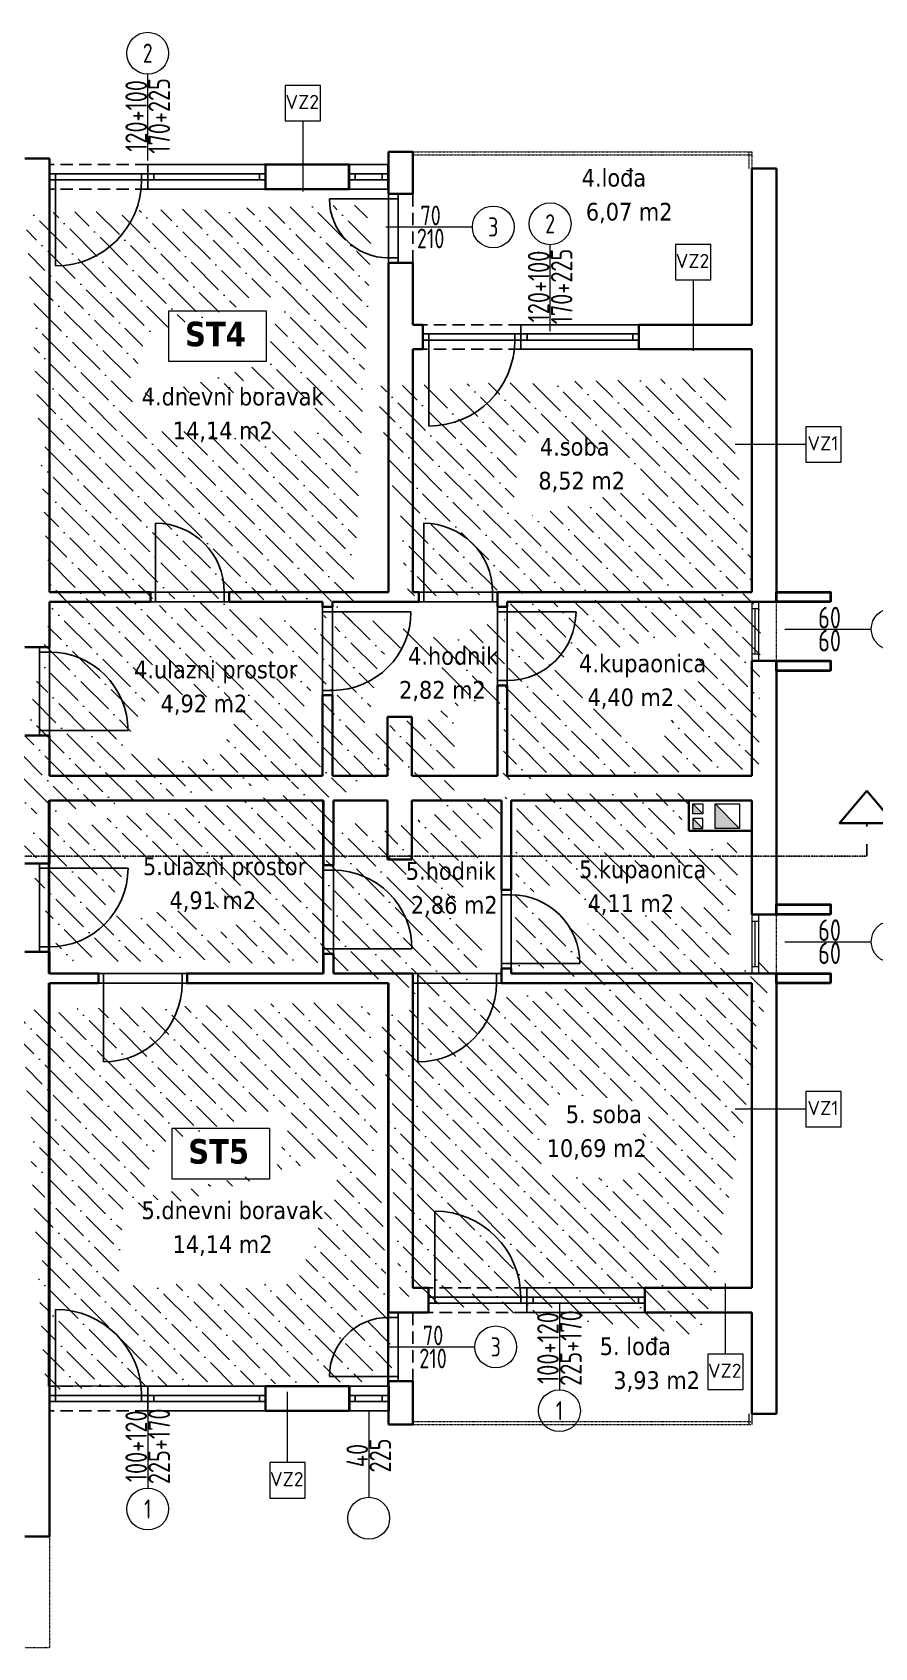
# Model space of a CAD drawing. Header units: millimetres. Extents: x -701 to 470890, y -446843 to -116129.
# Drawn here: x 205036 to 205893, y -223457 to -221814 of the extents above; entities that cross this region are included whole.
import ezdxf
from ezdxf.enums import TextEntityAlignment as Align

# ---------------------------------------------------------------- set-up
doc = ezdxf.new("R2010")
doc.units = ezdxf.units.MM
for name, pattern in [('ACAD_ISO03W100', [30, 12, -18]), ('HIDDEN', [0.375, 0.25, -0.125]), ('HIDDENX2', [19.049999999999997, 12.7, -6.35])]:
    doc.linetypes.add(name, pattern=pattern)
doc.layers.get('0').update_dxf_attribs({"lineweight": 0})
for name, color, linetype, lineweight in [('03-prozori', 132, 'Continuous', 0), ('05-podgled-tanko', 144, 'HIDDEN', 0), ('06-hatch_grijano', 30, 'Continuous', 0), ('07-kote', 70, 'Continuous', 9), ('09-oznaka stavke', 1, 'Continuous', 0), ('5-TX', 113, 'Continuous', 5), ('TP_01 - 0.35', 1, 'Continuous', 35), ('TP_01 - 0.50', 1, 'Continuous', 40), ('TP_07 - 0.20', 255, 'Continuous', 20)]:
    doc.layers.add(name, color=color, linetype=linetype, lineweight=lineweight)
for name, color, linetype in [('TP_Hidden', 8, 'HIDDENX2'), ('TP_Otvori', 8, 'Continuous'), ('TP_Otvori.block', 8, 'Continuous'), ('zidovi', 1, 'Continuous')]:
    doc.layers.add(name, color=color, linetype=linetype)
doc.styles.add('isocpeur', font='isocpeur.ttf')
doc.styles.add('tahoma10', font='tahoma.ttf', dxfattribs={"height": 2})
pattern_1 = [(315, (643133974.7472146, 503081141.2540435), (30.86963041617522, -8.418990113502339), [39.6875, -7.9375, 0, -7.9375])]

# ---------------------------------------------------------------- blocks, each defined once
blk = doc.blocks.new('*U664')
at = {"layer": 'TP_01 - 0.50'}
for p, q in [((0, 1.192092895507812e-07), (0, -30.00000011920929)), ((47.99999698638918, 1.196861274274852e-06), (47.99999698638918, -29.9999990415573))]:
    blk.add_line(p, q, dxfattribs=at)
at = {"layer": 'TP_Otvori'}
for p, q in [((0, 0), (47.99999698638918, -1.14440910783742e-07)), ((4.76837158203125e-07, -11.25000011920929), (47.9999967479706, -11.2500002336502)), ((0, -18.75000011920929), (47.9999967479706, -18.74999999523161)), ((7.500000476837158, -11.25000011920929), (7.500000476837158, -18.75000107288361)), ((40.49999650955202, -11.2500002336502), (40.4999967479706, -18.75000023365019)), ((0, -29.99999833106995), (47.99999698638918, -29.99999892234801))]:
    blk.add_line(p, q, dxfattribs=at)
blk = doc.blocks.new('*U655')
at = {"layer": 'TP_Otvori'}
for p, q in [((5.000001072883606, 2.04358873916146e-07), (4.999994874000921, 70.00000070503756)), ((5.000001072883606, 2.04358873916146e-07), (1.072883605957031e-06, 2.04358873916146e-07)), ((75.00000107288328, 6.975446469694553e-06), (5.00000083446503, 3.877577494648676e-07)), ((5.00000064713616, -10.00000003405978), (5.000000834465027, 2.043588528028758e-07)), ((75.00000088555441, -9.999993262972165), (75.00000107288328, 6.975446469694553e-06)), ((75.00000107288328, 6.975446468866849e-06), (80.00000107288328, 6.975446468866849e-06)), ((80.00000112397319, -9.999995204380575), (1.123973317912923e-06, -10.00000023841852))]:
    blk.add_line(p, q, dxfattribs=at)
blk.add_arc((5.000001072883586, 3.712518800830469e-07), 70.00000033378596, 5.073854788161768e-06, 90.00000507385444, dxfattribs=at)
blk = doc.blocks.new('*U654')
at = {"layer": 'TP_Otvori'}
for p, q in [((5.000001072883606, 2.04358873916146e-07), (4.999993988446251, 80.00000077656311)), ((5.000001072883606, 2.04358873916146e-07), (1.072883605957031e-06, 2.04358873916146e-07)), ((85.00000107288324, 7.942744697662896e-06), (5.00000083446503, 3.877577494648676e-07)), ((5.00000064713616, -10.00000003405978), (5.000000834465027, 2.043588528028758e-07)), ((85.00000088555437, -9.999992295673938), (85.00000107288324, 7.942744697662896e-06)), ((85.00000107288324, 7.942744696835193e-06), (90.00000107288324, 7.942744696835193e-06)), ((90.00000112397315, -9.999994237082348), (1.123973317912923e-06, -10.00000023841852))]:
    blk.add_line(p, q, dxfattribs=at)
blk.add_arc((5.000001072883583, 3.950937381068899e-07), 80.00000038146969, 5.073854788161769e-06, 90.00000507385444, dxfattribs=at)
blk = doc.blocks.new('*U658')
at = {"layer": 'TP_Otvori'}
for p, q in [((5.000001072883606, 2.04358873916146e-07), (4.99999575955559, 60.00000063351202)), ((5.000001072883606, 2.04358873916146e-07), (1.072883605957031e-06, 2.04358873916146e-07)), ((65.00000107288331, 6.008148241726208e-06), (5.00000083446503, 3.877577494648676e-07)), ((5.00000064713616, -10.00000003405978), (5.000000834465027, 2.043588528028758e-07)), ((65.00000088555444, -9.999994230270392), (65.00000107288331, 6.008148241726208e-06)), ((65.00000107288331, 6.008148240898504e-06), (70.00000107288331, 6.008148240898504e-06)), ((70.00000112397322, -9.999996171678802), (1.123973317912923e-06, -10.00000023841852))]:
    blk.add_line(p, q, dxfattribs=at)
blk.add_arc((5.000001072883589, 3.474100220592039e-07), 60.00000028610224, 5.073854788161768e-06, 90.00000507385444, dxfattribs=at)
blk = doc.blocks.new('*U3408')
blk.add_lwpolyline([(0, 31.04602911306961), (-1.792289735764687e-20, -59.1770623683441)])
blk.add_circle((0, -81.02028200949621), 21.84231717691728)
at = {"style": 'isocpeur', "width": 0.75}
for tag, p in [('VIS', (-12, -15.62063755359621)), ('SIR', (12, -15.6206375535962))]:
    blk.add_attdef(tag, text='', height=15, rotation=270, dxfattribs=at).set_placement(p, align=Align.MIDDLE)
blk.add_attdef('BR', text='', height=20.00000000000001, rotation=269.9999999999976, dxfattribs=at).set_placement((-2.273736754432321e-13, -81.01937954526137), align=Align.MIDDLE_CENTER)
blk = doc.blocks.new('*U3080')
blk.add_line((6.999999999165766, 3.500000012107193), (52.91152562021117, 3.500000024113922))
blk.add_lwpolyline([(9.708855941426009e-11, 6.999999997206032), (59.91152562021117, 6.999999998968214), (59.91152562021117, -1.031787544292229e-09), (59.91152562021117, -1.031787544292229e-09), (9.708855941426009e-11, 0), (-8.342340152012184e-10, 6.999999997206032)])
blk.add_lwpolyline([(6.999999999165766, 6.999999997206032), (52.91152562021117, 6.999999998968214), (52.91152562021117, -1.031787544292229e-09), (6.999999999165766, -2.793967723846436e-09)], close=True)
blk = doc.blocks.new('*U1720')
blk.add_lwpolyline([(0, 31.04602911306961), (-1.792289735764687e-20, -59.1770623683441)])
blk.add_circle((0, -81.02028200949621), 21.84231717691728)
at = {"style": 'isocpeur', "width": 0.75}
for tag, p in [('SIR', (-12, -15.62063755359621)), ('VIS', (12, -15.62063755359621))]:
    blk.add_attdef(tag, text='', height=15, rotation=89.99999999999997, dxfattribs=at).set_placement(p, align=Align.MIDDLE)
blk.add_attdef('BR', text='', height=20, dxfattribs=at).set_placement((-4.03896783473158e-28, -81.0193795452616), align=Align.MIDDLE_CENTER)
blk = doc.blocks.new('*U3323')
blk.add_lwpolyline([(0, 31.04602911306961), (-1.792289735764687e-20, -59.1770623683441)])
blk.add_circle((0, -81.02028200949621), 21.84231717691728)
at = {"style": 'isocpeur', "width": 0.75}
for tag, p in [('VIS', (-12, -15.62063755359621)), ('SIR', (12, -15.6206375535962))]:
    blk.add_attdef(tag, text='', height=15, rotation=270, dxfattribs=at).set_placement(p, align=Align.MIDDLE)
blk.add_attdef('BR', text='', height=20.00000000000001, rotation=269.9999999999976, dxfattribs=at).set_placement((-2.273736754432321e-13, -81.01937954526137), align=Align.MIDDLE_CENTER)
blk = doc.blocks.new('*U3324')
blk.add_lwpolyline([(0, 31.04602911306961), (-1.792289735764687e-20, -59.1770623683441)])
blk.add_circle((0, -81.02028200949621), 21.84231717691728)
at = {"style": 'isocpeur', "width": 0.75}
for tag, p in [('VIS', (-12, -15.62063755359621)), ('SIR', (12, -15.6206375535962))]:
    blk.add_attdef(tag, text='', height=15, rotation=270, dxfattribs=at).set_placement(p, align=Align.MIDDLE)
blk.add_attdef('BR', text='', height=20, rotation=179.9999999999984, dxfattribs=at).set_placement((-3.584578783445449e-20, -81.01937954526115), align=Align.MIDDLE_CENTER)
blk = doc.blocks.new('*U511')
at = {"ltscale": 0.1}
blk.add_line((-3.024260640249743e-07, 0.4999999999996342), (-1.512130319958338e-06, 0.999999999998171), dxfattribs=at)
blk.add_lwpolyline([(0.1250003024256983, 0.2500003024264298), (-0.1249996975735702, 0.2499996975743019), (-0.1250003024256982, 0.4999996975735702), (0.1249996975735702, 0.5000003024256983)], close=True, dxfattribs=at)
at = {"style": 'isocpeur'}
blk.add_attdef('sl', text='', height=0.1, dxfattribs=at).set_placement((0.005017208459321409, 0.3336032184705005), align=Align.CENTER)
blk = doc.blocks.new('*U64')
at = {"ltscale": 0.1}
blk.add_line((3.02425826437247e-07, 0.2500000000003658), (1.512129132241746e-06, -0.2499999999981707), dxfattribs=at)
blk.add_lwpolyline([(-0.1250003024254606, 0.4999996975738077), (0.1249996975738076, 0.5000003024254606), (0.1250003024254606, 0.2500003024261923), (-0.1249996975738077, 0.2499996975745394)], close=True, dxfattribs=at)
at = {"style": 'isocpeur'}
blk.add_attdef('sl', text='', height=0.1, dxfattribs=at).set_placement((0.005017208459321409, 0.3336032184705005), align=Align.CENTER)
blk = doc.blocks.new('*U65')
at = {"ltscale": 0.1}
blk.add_line((0.1249999999996342, 0.3750003024258576), (0.6249999999981708, 0.3750015121292879), dxfattribs=at)
blk.add_lwpolyline([(-0.1249996975737766, 0.2499996975745082), (-0.1250003024254917, 0.4999996975737765), (0.1249996975737766, 0.5000003024254916), (0.1250003024254918, 0.2500003024262234)], close=True, dxfattribs=at)
at = {"style": 'isocpeur'}
blk.add_attdef('sl', text='', height=0.1, dxfattribs=at).set_placement((0.005017208459321409, 0.3336032184705005), align=Align.CENTER)

msp = doc.modelspace()

# ---------------------------------------------------------------- hatches: boundary and pattern name
at = {"layer": '06-hatch_grijano'}
h = msp.add_hatch(dxfattribs=at)
h.set_pattern_fill('ANSI36', color=256, scale=5, angle=270, style=0)
h.set_pattern_definition(pattern_1)
h.paths.add_polyline_path([(205174.5994238168, -222148.5557863449), (205174.5994238168, -222096.9005624389), (205273.7374253779, -222096.90056226), (205273.7374253779, -222148.5557864045)])
h.paths.add_polyline_path([(205139.6227847844, -222161.4827848409), (205320.9604007512, -222161.4827847813), (205320.9604007512, -222240.2712850903), (205139.6227847844, -222240.2712850903)])
h.paths.add_polyline_path([(205398.0239187985, -221973.0330155824), (205053.0239191562, -221973.0330155824), (205053.0239182025, -222383.0330158209), (205398.0239183217, -222383.0330158209)])
h.paths.add_polyline_path([(205131.9257175237, -222481.5939863061), (205131.9257175237, -222446.2279388641), (205292.9018435985, -222446.2279388641), (205292.9018434793, -222481.5939861869)])
h.paths.add_polyline_path([(205157.8024299651, -222481.5939863061), (205263.2182631999, -222481.5939862465), (205263.2182630807, -222515.0593011712), (205157.8024299651, -222515.059301052)])
h.paths.add_polyline_path([(205331.0239180833, -222393.0330158805), (205053.0239182025, -222393.0330157017), (205053.0239182025, -222570.0330158209), (205331.0239182025, -222570.0330157017)])
h.paths.add_polyline_path([(205401.5085644036, -222435.0049210523), (205501.3361819297, -222435.0049210523), (205501.3361819297, -222500.0820259785), (205401.5085644036, -222500.0820259785)])
h.paths.add_polyline_path([(205509.0239192754, -222393.0330112909), (205341.0239183217, -222393.0330158805), (205341.0239183217, -222570.0330157017), (205397.0239182025, -222570.0330158209), (205397.0239182025, -222510.0330158209), (205422.0239180833, -222510.0330158805), (205422.0239180833, -222570.0330157613), (205509.0239182025, -222570.0330158209)])
h.paths.add_polyline_path([(205541.6079600364, -222291.9977842306), (205541.6079601556, -222221.5539052223), (205649.4155718595, -222221.5539052223), (205649.4155718595, -222291.9977842306)])
h.paths.add_polyline_path([(205768.0239213019, -222136.0330157613), (205423.0239179641, -222136.0330157613), (205423.0239179641, -222383.0330158209), (205768.0239213019, -222383.0330158209)])
h.paths.add_polyline_path([(205581.5180228263, -222512.3178415035), (205581.5180229455, -222440.5322689747), (205706.9726311475, -222440.5322689747), (205706.9726311475, -222512.3178415035)])
h.paths.add_polyline_path([(205768.0239182025, -222393.0330158209), (205519.0239182025, -222393.0330158209), (205519.0239180833, -222570.0330157613), (205768.0239182025, -222570.0330158805)])
h = msp.add_hatch(dxfattribs=at)
h.set_pattern_fill('ANSI36', color=256, scale=5, angle=270, style=0)
h.set_pattern_definition(pattern_1)
h.paths.add_polyline_path([(205300.7320045739, -222645.9663501118), (205300.7320045739, -222681.3323974942), (205139.7558784991, -222681.3323974346), (205139.7558784991, -222645.9663501118)])
h.paths.add_polyline_path([(205165.6325910598, -222714.7977123593), (205165.6325910598, -222681.3323974346), (205271.0484241754, -222681.3323974942), (205271.0484241754, -222714.7977122997)])
h.paths.add_polyline_path([(205331.0239185601, -222595.0330159997), (205052.0239186793, -222595.0330158805), (205052.0239185601, -222771.0330162977), (205331.0239185601, -222771.0330159401)])
h.paths.add_polyline_path([(205415.6927542001, -222655.8131857251), (205512.023914507, -222655.8131856655), (205512.0239185601, -222595.0330159401), (205421.0239185601, -222595.0330158805), (205421.0239184409, -222655.0330158209), (205396.0239185601, -222655.0330158805), (205396.0239184409, -222595.0330159997), (205341.0239185601, -222595.0330159997), (205341.0239185601, -222771.0330159997), (205512.0239067584, -222771.0330217217), (205512.0239100963, -222720.890290532), (205415.6927543193, -222720.890290532)])
h.paths.add_polyline_path([(205707.3398962527, -222718.6504279112), (205581.8852880507, -222718.6504278516), (205581.8852880507, -222646.8648553823), (205707.3398964911, -222646.8648553227)])
h.paths.add_polyline_path([(205767.0239185601, -222626.0330161785), (205702.8708819657, -222626.0330161785), (205702.8708818465, -222595.0330161189), (205522.0239186793, -222595.0330158805), (205522.0239186793, -222771.0330099796), (205767.0239186793, -222771.0330158805)])
h.paths.add_polyline_path([(205177.8579454928, -222928.5517629122), (205276.9959469348, -222928.5517629718), (205276.995947054, -222980.2069869374), (205177.8579457313, -222980.2069868778)])
h.paths.add_polyline_path([(205141.1110353976, -222990.0629748439), (205322.4486513644, -222990.0629749035), (205322.4486513644, -223068.8514750933), (205141.1110353976, -223068.8514751529)])
h.paths.add_polyline_path([(205397.0239185601, -222781.0330162381), (205052.0239185601, -222781.0330162381), (205052.0239187985, -223191.0330161189), (205397.0239185601, -223191.0330158805)])
h.paths.add_polyline_path([(205554.7155721694, -222900.8011572098), (205662.5231839925, -222900.8011572098), (205662.5231841117, -222971.2450362181), (205554.7155721694, -222971.2450362181)])
h.paths.add_polyline_path([(205767.0239185601, -222781.0330158805), (205422.0239183217, -222781.0330159401), (205422.0239183217, -223091.0330159401), (205767.0239185601, -223091.0330159401)])
at = {"layer": 'TP_07 - 0.20'}
h = msp.add_hatch(color=256, dxfattribs=at)
h.dxf.hatch_style = 1
h.paths.add_polyline_path([(205708.0239217788, -222598.5498566364), (205718.0239217788, -222608.5498566364), (205708.0239217788, -222608.5498566364)])
h.paths.add_polyline_path([(205718.0239217788, -222623.5498566364), (205708.0239217788, -222623.5498566364), (205708.0239217788, -222613.5498566364)])
h = msp.add_hatch(color=256, dxfattribs=at)
h.dxf.hatch_style = 1
h.paths.add_polyline_path([(205755.5239217788, -222623.5498566364), (205730.5239217788, -222623.5498566364), (205730.5239217788, -222598.5498566364)])

# ---------------------------------------------------------------- linework, layer by layer
at = {"layer": '05-podgled-tanko'}
for p, q in [((205423.0239216596, -221935.0330158209), (205768.0239217788, -221935.0330157613)), ((205423.0239216601, -221938.0330158209), (205768.0239217793, -221938.0330157613)), ((205765.0239217788, -221935.0330163082), (205765.0239248782, -221952.033016487)), ((205768.0239217788, -221935.0330157613), (205768.0239248782, -221952.0330159401)), ((205423.023921899, -223227.0330158805), (205767.0239217798, -223227.0330159997)), ((205423.023921898, -223230.0330158805), (205767.0239217788, -223230.0330159997)), ((205053.023921898, -223344.0330165361), (205053.0239220172, -223457.0330165361)), ((205053.0239220172, -223457.0330165361), (205028.0239217788, -223457.0330165361))]:
    msp.add_line(p, q, dxfattribs=at).dxf.unprotected_set("ltscale", 0)
for points in [[(205793.0239217788, -222453.0330158805), (205793.0239281803, -222393.0330159401)], [(205793.023923547, -222771.0330157613), (205793.0239299486, -222711.0330158209)]]:
    msp.add_lwpolyline(points, dxfattribs=at).dxf.unprotected_set("ltscale", 0)
at = {"layer": '06-hatch_grijano'}
for points in [[(205053.0239186793, -222393.0330157017), (205331.0239180833, -222393.0330158805), (205331.0239182025, -222570.0330157017), (205053.0239182025, -222570.0330158209), (205053.0239182025, -222393.0330157017)], [(205052.0239185601, -222595.0330158805), (205331.0239185601, -222595.0330159997), (205331.0239185601, -222771.0330159401), (205052.0239185601, -222771.0330162977), (205052.0239186793, -222595.0330158805)], [(205052.0239185601, -222781.0330162381), (205397.0239185601, -222781.0330162381), (205397.0239185601, -223191.0330158805), (205052.0239187985, -223191.0330161189), (205052.0239185601, -222781.0330162381)]]:
    msp.add_lwpolyline(points, dxfattribs=at)
at = {"layer": '07-kote', "linetype": 'ByBlock', "ltscale": 5}
for points in [[(205174.599423936, -222096.9005623792), (205273.7374253779, -222096.9005623792), (205273.7374253779, -222148.5557863449), (205174.599423936, -222148.5557863449)], [(205177.857945612, -222928.5517629122), (205276.995947054, -222928.5517629122), (205276.995947054, -222980.2069868778), (205177.857945612, -222980.2069868778)]]:
    msp.add_lwpolyline(points, close=True, dxfattribs=at)
at = {"layer": 'TP_01 - 0.35'}
for p, q in [((205398.0239217788, -221935.0330157613), (205398.0239216596, -221978.0330158209)), ((205398.0239217788, -221935.0330158209), (205423.0239216596, -221935.0330158209)), ((205423.0239216596, -221935.0330158209), (205423.0239215404, -221978.0330158805)), ((205028.0239217788, -221942.0319537257), (205053.0239217788, -221942.0319537257)), ((205053.023921898, -222383.0330157613), (205053.0239217788, -221942.0319537257)), ((205272.0239217788, -221948.0330158209), (205358.0239217788, -221948.0330157613)), ((205273.0239217788, -221973.0330158209), (205273.0239217788, -221948.0330157613)), ((205358.0239217788, -221973.0330158209), (205358.0239217788, -221948.0330157613)), ((205768.0239248782, -221952.0330158209), (205793.023924759, -221952.0330158805)), ((205768.0239248782, -221952.0330159401), (205768.0239248782, -222111.0330158209)), ((205793.0239216596, -221952.0330158805), (205793.0239216596, -222393.0330158805)), ((205272.0239217788, -221973.0330158209), (205358.0239217788, -221973.0330157613)), ((205398.0239217788, -221978.0330157613), (205423.0239216596, -221978.0330158209)), ((205398.0239216596, -222048.0330158209), (205398.023921898, -222383.0330158209)), ((205398.0239216596, -222048.0330157613), (205423.0239215404, -222048.0330158209)), ((205423.0239215404, -222048.0330158209), (205423.0239215404, -222111.0330158209)), ((205423.0239216596, -222111.0330158209), (205433.0239215404, -222111.0330157613)), ((205433.0239215404, -222111.0330158209), (205433.0239215404, -222136.0330158209)), ((205653.0239215404, -222111.0330158209), (205653.0239215404, -222136.0330158209)), ((205653.0239215404, -222111.0330158209), (205768.023924759, -222111.0330158209)), ((205423.0239215404, -222136.0330158209), (205433.0239215404, -222136.0330157613)), ((205423.0239215404, -222136.0330157613), (205423.0239215404, -222383.0330158209)), ((205653.0239215404, -222136.0330157613), (205768.0239248782, -222136.0330157017)), ((205768.0239248782, -222136.0330157017), (205768.0239248782, -222383.0330158209)), ((205053.0239217788, -222383.0330158209), (205156.0239216596, -222383.0330158209)), ((205053.0239217788, -222439.0330158805), (205053.0239217788, -222393.0330157017)), ((205053.0239217788, -222393.0330156421), (205156.0239217788, -222393.0330157613)), ((205156.0239217788, -222383.0330158209), (205156.0239217788, -222393.0330157017)), ((205236.0239217788, -222383.0330158209), (205398.023921898, -222383.0330158209)), ((205236.0239217788, -222383.0330158209), (205236.0239217788, -222393.0330157017)), ((205236.0239217788, -222393.0330158209), (205331.0239216596, -222393.0330158805)), ((205331.0239216596, -222398.0330158209), (205331.0239216596, -222393.0330158209)), ((205331.0239217788, -222398.0330158209), (205341.0239217788, -222398.0330158209)), ((205341.0239216596, -222393.0330158805), (205429.0239216596, -222393.0330158805)), ((205341.023921898, -222398.0330158209), (205341.0239217788, -222393.0330158209)), ((205423.0239215404, -222383.0330158209), (205429.0239217788, -222383.0330158209)), ((205429.0239217788, -222393.0330158209), (205429.0239217788, -222383.0330158209)), ((205509.0239217788, -222383.0330158209), (205768.0239248782, -222383.0330158805)), ((205509.0239217788, -222393.0330158209), (205509.0239217788, -222383.0330158209)), ((205509.0239217788, -222398.0330158209), (205509.0239217788, -222393.0330158805)), ((205509.0239216596, -222398.0330158209), (205519.0239216596, -222398.0330158209)), ((205519.0239217788, -222393.0330158209), (205768.0239217788, -222393.0330158209)), ((205519.0239217788, -222398.0330158209), (205519.0239217788, -222393.0330158805)), ((205768.023921898, -222393.0330158805), (205793.0239217788, -222393.0330159401)), ((205028.0239217788, -222439.0330158209), (205053.0239217788, -222439.0330158209)), ((205768.0239217788, -222453.0330158209), (205768.0239217788, -222570.0330158805)), ((205768.0239217788, -222453.0330158805), (205793.0239216596, -222453.0330159401)), ((205793.0239216596, -222453.0330158209), (205793.0239217788, -222711.0330158805)), ((205509.0239217788, -222570.0330158209), (205509.0239217788, -222478.0330158209)), ((205509.0239216596, -222478.0330158209), (205519.0239216596, -222478.0330158209)), ((205519.0239217788, -222570.0330158209), (205519.0239217788, -222478.0330158209)), ((205331.0239217788, -222570.0330158209), (205331.0239216596, -222488.0330158209)), ((205331.0239217788, -222488.0330158209), (205341.0239217788, -222488.0330158209)), ((205341.0239217788, -222570.0330158209), (205341.023921898, -222488.0330158209)), ((205397.0239217788, -222570.0330158209), (205397.0239217788, -222510.0330158209)), ((205397.0239217788, -222510.0330158209), (205422.023921898, -222510.0330158805)), ((205422.0239217788, -222570.0330158209), (205422.0239216596, -222510.0330158805)), ((205028.0239217788, -222529.0330158209), (205053.0239217788, -222529.0330158209)), ((205053.0239217788, -222570.0330158209), (205053.0239217788, -222529.0330158805)), ((205053.0239217788, -222570.0330158209), (205331.0239217788, -222570.0330157017)), ((205341.023921898, -222570.0330157017), (205397.0239216596, -222570.0330157613)), ((205422.0239216596, -222570.0330157613), (205509.0239216596, -222570.0330157613)), ((205519.0239216596, -222570.0330157613), (205768.023921898, -222570.0330158209)), ((205053.0239216596, -222595.0330159401), (205332.0239217788, -222595.0330159401)), ((205053.0239217788, -222595.0330158209), (205053.0239217788, -222659.0330158805)), ((205332.0239217788, -222595.0330159401), (205332.0239217788, -222661.0330158805)), ((205342.0239217788, -222595.0330159401), (205397.0239217788, -222595.0330158805)), ((205342.0239217788, -222595.0330159401), (205342.023921898, -222661.0330158805)), ((205397.0239217788, -222595.0330158209), (205397.0239217788, -222655.0330158209)), ((205422.0239216596, -222595.0330158805), (205513.023921898, -222595.0330158805)), ((205422.0239217788, -222595.0330158209), (205422.0239216596, -222655.0330157613)), ((205513.0239217788, -222595.0330158209), (205513.023921898, -222686.0330159401)), ((205523.023921898, -222595.0330158209), (205768.0239216596, -222595.0330158209)), ((205523.0239217788, -222595.0330158209), (205523.023921898, -222686.0330159401)), ((205703.8708851844, -222626.0330161189), (205703.8708850652, -222595.0330160593)), ((205768.0239217788, -222595.0330158209), (205768.0239217788, -222711.0330158805)), ((205703.8708851844, -222626.0330161785), (205768.0239217788, -222626.0330161189)), ((205028.0239217788, -222659.0330158209), (205053.0239217788, -222659.0330158209)), ((205342.0239217788, -222661.0330159401), (205332.0239217788, -222661.0330159401)), ((205397.0239217788, -222655.0330158209), (205422.023921898, -222655.0330157613)), ((205523.023921898, -222686.0330159401), (205513.023921898, -222686.0330159401)), ((205768.0239217788, -222711.0330158209), (205793.0239217788, -222711.0330158209)), ((205028.0239217788, -222749.0330158209), (205053.0239217788, -222749.0330158209)), ((205053.0239217788, -222749.0330158805), (205053.0239217788, -222771.0330162381)), ((205332.0239217788, -222751.0330158805), (205332.0239217788, -222771.0330159401)), ((205342.0239217788, -222751.0330159401), (205332.0239217788, -222751.0330159401)), ((205342.0239220172, -222751.0330158805), (205342.0239217788, -222771.0330159401)), ((205053.0239217788, -222771.0330162381), (205103.0239217788, -222771.0330161785)), ((205103.0239217788, -222781.0330161785), (205103.0239217788, -222771.0330162381)), ((205192.0239216596, -222771.0330159997), (205332.0239217788, -222771.0330158805)), ((205193.0239217788, -222781.0330161785), (205193.0239217788, -222771.0330162381)), ((205342.0239216596, -222771.0330159401), (205397.0239217788, -222771.0330158805)), ((205397.0239217788, -222771.0330159401), (205422.023921898, -222771.0330158805)), ((205422.0239216596, -222771.0330158805), (205423.023921898, -222771.0330158805)), ((205423.023921898, -222771.0330158805), (205423.023921898, -222781.0330158805)), ((205513.0239220172, -222766.0330159401), (205513.023921898, -222771.0330159401)), ((205523.023921898, -222766.0330159401), (205513.023921898, -222766.0330159401)), ((205513.023921898, -222771.0330158805), (205513.023921898, -222781.0330158805)), ((205523.0239220172, -222766.0330159401), (205523.023921898, -222771.0330159401)), ((205523.023921898, -222771.0330158805), (205768.0239217788, -222771.0330158209)), ((205768.0239217788, -222771.0330158209), (205793.0239217788, -222771.0330158209)), ((205793.0239217788, -222771.0330158805), (205793.023921898, -223219.0330158805)), ((205053.0239217788, -222781.0330161785), (205103.0239217788, -222781.0330161785)), ((205053.0239217788, -222781.0330161785), (205053.023921898, -223344.0330165361)), ((205192.0239216596, -222781.0330161189), (205398.0239217788, -222781.0330158805)), ((205398.0239217788, -222781.0330159401), (205398.0239217788, -223116.0330159401)), ((205423.0239215404, -222781.0330158805), (205423.0239215404, -223091.0330158805)), ((205513.023921898, -222781.0330159401), (205768.0239217788, -222781.0330158209)), ((205768.0239217788, -222781.0330158209), (205768.0239217788, -223091.0330158805)), ((205423.0239215404, -223091.0330158805), (205439.0239216596, -223091.0330159401)), ((205439.0239216596, -223091.0330158805), (205439.0239217788, -223116.0330158805)), ((205659.0239216596, -223091.0330148076), (205659.0239217788, -223116.0330148076)), ((205659.0239215404, -223091.0330158209), (205768.0239217788, -223091.0330158209)), ((205422.0239216596, -223116.0330158805), (205398.0239217788, -223116.0330159401)), ((205422.0239216596, -223116.0330158805), (205439.0239217788, -223116.0330158805)), ((205659.0239216596, -223116.0330158209), (205768.023921898, -223116.0330158805)), ((205768.023921898, -223116.0330157613), (205768.023921898, -223219.0330158209)), ((205398.0239217788, -223186.0330158805), (205398.0239217788, -223191.0330158209)), ((205423.0239217788, -223186.0330158805), (205398.023921898, -223186.0330159401)), ((205423.0239215404, -223186.0330158805), (205423.0239216596, -223230.0330158209)), ((205273.023921898, -223191.0330157613), (205358.0239217788, -223191.0330158209)), ((205273.023921898, -223191.0330158209), (205273.023921898, -223216.0330158805)), ((205358.0239217788, -223191.0330158209), (205358.0239217788, -223216.0330158805)), ((205398.0239217788, -223191.0330158209), (205398.0239217788, -223216.0330158805)), ((205273.023921898, -223216.0330158805), (205358.0239217788, -223216.0330159401)), ((205398.0239217788, -223216.0330159401), (205398.0239217788, -223230.0330159997)), ((205768.023921898, -223219.0330158209), (205793.0239217788, -223219.0330158805)), ((205423.023921898, -223230.0330158805), (205398.0239220172, -223230.0330159401)), ((205053.0239220172, -223344.0330165361), (205028.0239217788, -223344.0330165361))]:
    msp.add_line(p, q, dxfattribs=at)
at = {"layer": 'TP_01 - 0.50'}
for points in [[(205848.0239207247, -222393.0330159401), (205793.0239207216, -222393.0330159401), (205793.0239207216, -222383.0330159401), (205848.0239207247, -222383.0330159401), (205848.0239206055, -222393.0330159401)], [(205848.0239207922, -222463.0330159401), (205793.0239207891, -222463.0330159401), (205793.0239207891, -222453.0330159401), (205848.0239207922, -222453.0330159401), (205848.023920673, -222463.0330159401)], [(205848.0239235502, -222711.0330158209), (205793.023923547, -222711.0330158209), (205793.023923547, -222701.0330158209), (205848.0239235502, -222701.0330158209), (205848.023923431, -222711.0330158209)], [(205848.0239236177, -222781.0330158209), (205793.0239236146, -222781.0330158209), (205793.0239236146, -222771.0330158209), (205848.0239236177, -222771.0330158209), (205848.0239234985, -222781.0330158209)]]:
    msp.add_lwpolyline(points, dxfattribs=at)
at = {"layer": 'TP_07 - 0.20'}
for p, q in [((205708.0239217788, -222598.5498566364), (205718.0239217788, -222608.5498566364)), ((205730.5239217788, -222598.5498566364), (205755.5239217788, -222623.5498566364)), ((205708.0239217788, -222613.5498566364), (205718.0239217788, -222623.5498566364)), ((205765.023921898, -223219.0330158209), (205765.023921898, -223230.0330159997)), ((205768.023921898, -223219.0330158209), (205768.023921898, -223230.0330159997))]:
    msp.add_line(p, q, dxfattribs=at)
for points in [[(205708.0239217788, -222598.5498566364), (205718.0239217788, -222598.5498566364), (205718.0239217788, -222608.5498566364), (205708.0239217788, -222608.5498566364)], [(205730.5239217788, -222598.5498566364), (205755.5239217788, -222598.5498566364), (205755.5239217788, -222623.5498566364), (205730.5239217788, -222623.5498566364)], [(205708.0239217788, -222623.5498566364), (205718.0239217788, -222623.5498566364), (205718.0239217788, -222613.5498566364), (205708.0239217788, -222613.5498566364)]]:
    msp.add_lwpolyline(points, close=True, dxfattribs=at)
at = {"layer": 'TP_Hidden'}
for p, q in [((205153.0239220172, -221948.0330157017), (205053.0239220172, -221948.0330151056)), ((205153.0239220172, -221973.0330158209), (205053.0239220172, -221973.0330155824)), ((205423.0239221364, -221978.0330159401), (205423.0239220172, -222048.0330160593)), ((205533.0239222556, -222111.0330157613), (205433.0239222556, -222111.0330151652)), ((205533.0239222556, -222136.0330158805), (205433.0239222556, -222136.0330156421)), ((205539.0239217788, -223091.0330151652), (205439.0239217788, -223091.0330154036)), ((205423.0239221364, -223186.0330157017), (205423.0239220172, -223116.0330155824)), ((205539.0239217788, -223116.0330152844), (205439.0239217788, -223116.0330158805)), ((205153.0239220172, -223191.0330158209), (205053.0239220172, -223191.0330160593)), ((205153.0239220172, -223216.0330159401), (205053.0239220172, -223216.0330165361))]:
    msp.add_line(p, q, dxfattribs=at)
at = {"layer": 'TP_Otvori'}
for p, q in [((205153.023921898, -221973.0330158805), (205153.023921898, -221948.0330158209)), ((205273.023921898, -221948.0330158209), (205153.0239220172, -221948.0330152248)), ((205153.0239220172, -221957.408014748), (205053.0239220172, -221957.408014748)), ((205153.0239215404, -221963.6580151056), (205053.0239220172, -221963.6580149864)), ((205059.2739223748, -221963.6580151056), (205059.2739223748, -221957.4080139135)), ((205059.2739223748, -221963.6580151056), (205059.2739223748, -222051.1580137943)), ((205146.7739211827, -221963.6580151056), (205146.7739211827, -221957.4080139135)), ((205273.023921898, -221957.4080151056), (205153.0239221364, -221957.4080148672)), ((205273.0239220172, -221963.658015344), (205153.0239221364, -221963.6580151056)), ((205159.2739227324, -221963.6580151056), (205159.273922494, -221957.4080146288)), ((205266.7739211827, -221963.658015344), (205266.7739211827, -221957.4080141519)), ((205273.023921898, -221973.0330160593), (205153.0239220172, -221973.0330158209)), ((205533.0239221364, -222111.0330158805), (205533.0239221364, -222136.0330158805)), ((205653.0239221364, -222111.0330158805), (205533.0239222556, -222111.0330152844)), ((205533.0239222556, -222120.4080148076), (205433.0239222556, -222120.4080148076)), ((205533.0239217788, -222126.6580151652), (205433.0239222556, -222126.658015046)), ((205439.2739226132, -222126.6580151652), (205439.2739226132, -222120.4080139731)), ((205439.2739226132, -222126.6580151652), (205439.2739226132, -222214.1580138539)), ((205526.7739214211, -222126.6580151652), (205526.7739214211, -222120.4080139731)), ((205653.0239221364, -222120.4080151652), (205533.0239223748, -222120.4080149268)), ((205653.0239222556, -222126.6580154036), (205533.0239223748, -222126.6580151652)), ((205539.2739229709, -222126.6580151652), (205539.2739227324, -222120.4080146884)), ((205646.7739214211, -222126.6580154036), (205646.7739214211, -222120.4080142115)), ((205653.0239221364, -222136.0330161189), (205533.0239222556, -222136.0330158805)), ((205445.2739221364, -223100.4080158805), (205445.2739221364, -223012.9080171918)), ((205539.0239213019, -223100.4080158805), (205439.0239217788, -223100.4080159997)), ((205445.2739221364, -223100.4080158805), (205445.2739221364, -223106.6580170726)), ((205532.7739209443, -223100.4080158805), (205532.7739209443, -223106.6580170726)), ((205659.0239216596, -223091.0330149268), (205539.0239217788, -223091.0330151652)), ((205539.0239216596, -223116.0330151652), (205539.0239216596, -223091.0330151652)), ((205659.0239217788, -223100.4080156421), (205539.023921898, -223100.4080158805)), ((205545.273922494, -223100.4080158805), (205545.2739222556, -223106.6580163573)), ((205652.7739209443, -223100.4080156421), (205652.7739209443, -223106.6580168341)), ((205059.2739223748, -223200.4080165361), (205059.2739223748, -223112.9080178474)), ((205539.0239217788, -223106.6580162381), (205439.0239217788, -223106.6580162381)), ((205659.0239216596, -223106.6580158805), (205539.023921898, -223106.6580161189)), ((205659.0239216596, -223116.0330151652), (205539.0239217788, -223116.0330157613)), ((205153.0239215404, -223200.4080165361), (205053.0239220172, -223200.4080166553)), ((205059.2739223748, -223200.4080165361), (205059.2739223748, -223206.6580177282)), ((205146.7739211827, -223200.4080165361), (205146.7739211827, -223206.6580177282)), ((205153.023921898, -223191.0330157613), (205153.023921898, -223216.0330158209)), ((205273.023921898, -223191.0330155824), (205153.0239220172, -223191.0330158209)), ((205273.0239220172, -223200.4080162977), (205153.0239221364, -223200.4080165361)), ((205159.2739227324, -223200.4080165361), (205159.273922494, -223206.658017013)), ((205266.7739211827, -223200.4080162977), (205266.7739211827, -223206.6580174898)), ((205153.0239220172, -223206.6580168938), (205053.0239220172, -223206.6580168938)), ((205273.023921898, -223206.6580165361), (205153.0239221364, -223206.6580167745)), ((205273.023921898, -223216.0330158209), (205153.0239220172, -223216.0330164169))]:
    msp.add_line(p, q, dxfattribs=at)
for centre, start, end in [((205059.2739223748, -221963.6580151056), 270, 0), ((205439.2739226132, -222126.6580151652), 270, 0), ((205445.2739221364, -223100.4080158805), 0, 90), ((205059.2739223748, -223200.4080165361), 0, 90)]:
    msp.add_arc(centre, 87.49999874830246, start, end, dxfattribs=at)
at = {"layer": 'zidovi', "linetype": 'ACAD_ISO03W100'}
msp.add_line((205885.1603144047, -222651.6644946004), (205885.1603144047, -222618.1472125792), dxfattribs=at)
at = {"layer": 'zidovi', "linetype": 'ACAD_ISO03W100', "ltscale": 0.02}
msp.add_line((205885.1603144047, -222651.6644946004), (202953.5070001413, -222651.6644946004), dxfattribs=at)
at = {"layer": 'zidovi', "lineweight": 35}
msp.add_lwpolyline([(205885.1603144042, -222585.1817766217), (205857.3949142311, -222618.1472125792), (205912.9257145792, -222618.1472125792), (205885.1603144042, -222585.1817766217)], dxfattribs=at)

# ---------------------------------------------------------------- block references
at = {"layer": '03-prozori', "xscale": -1, "rotation": 270}
for p in [(205768.0239217788, -222452.944541509), (205768.023923547, -222770.9445413898)]:
    msp.add_blockref('*U3080', p, dxfattribs=at)
at = {"layer": '09-oznaka stavke', "linetype": 'HIDDEN', "ltscale": 50}
ref = msp.add_blockref('*U3324', (205153.0229750508, -221913.8230324891), dxfattribs=dict(at, xscale=0.9750000000000001, yscale=0.9750000000000001, zscale=0.9750000000000001, rotation=180.0017924477389))
ref.add_attrib('SIR', '120+100', dxfattribs={"layer": '0', "height": 22, "rotation": 90.00179244774475, "style": 'isocpeur', "width": 0.7500000000000002}).set_placement((205141.3224985956, -221898.593276906), align=Align.MIDDLE)
ref.add_attrib('VIS', '170+225', dxfattribs={"layer": '0', "height": 22, "rotation": 90.00179244774475, "style": 'isocpeur', "width": 0.7500000000000002}).set_placement((205164.7224985842, -221898.5925448577), align=Align.MIDDLE)
ref.add_attrib('BR', '2', dxfattribs={"layer": '0', "height": 19.5, "rotation": 0.001792447744755556, "style": 'isocpeur', "width": 0.7500000000000002}).set_placement((205153.0205037968, -221834.8291374712), align=Align.MIDDLE_CENTER)
ref = msp.add_blockref('*U3324', (205562.698628824, -222087.3524230992), dxfattribs=dict(at, xscale=0.9750000000000001, yscale=0.9750000000000001, zscale=0.9750000000000001, rotation=180.0017924477389))
ref.add_attrib('SIR', '120+100', dxfattribs={"layer": '0', "height": 22, "rotation": 90.00179244774475, "style": 'isocpeur', "width": 0.7500000000000002}).set_placement((205550.9981523688, -222072.1226675161), align=Align.MIDDLE)
ref.add_attrib('VIS', '170+225', dxfattribs={"layer": '0', "height": 22, "rotation": 90.00179244774475, "style": 'isocpeur', "width": 0.7500000000000002}).set_placement((205574.3981523573, -222072.1219354678), align=Align.MIDDLE)
ref.add_attrib('BR', '2', dxfattribs={"layer": '0', "height": 19.5, "rotation": 0.001792447744755556, "style": 'isocpeur', "width": 0.7500000000000002}).set_placement((205562.6961575699, -222008.3585280813), align=Align.MIDDLE_CENTER)
ref = msp.add_blockref('*U3323', (205425.7916916962, -222011.5497231782), dxfattribs=dict(at, xscale=0.9750000000000001, yscale=0.9750000000000001, zscale=0.9750000000000001, rotation=90.00179244773895))
ref.add_attrib('SIR', '70', dxfattribs={"layer": '0', "height": 20, "rotation": 0.001792447744755556, "style": 'isocpeur', "width": 0.7500000000000002}).set_placement((205441.0214472794, -221999.849246723), align=Align.MIDDLE)
ref.add_attrib('VIS', '210', dxfattribs={"layer": '0', "height": 20, "rotation": 0.001792447744755556, "style": 'isocpeur', "width": 0.7500000000000002}).set_placement((205441.0221793277, -222023.2492467116), align=Align.MIDDLE)
ref.add_attrib('BR', '3', dxfattribs={"layer": '0', "height": 19.5, "rotation": 0.001792447744797942, "style": 'isocpeur', "width": 0.7500000000000002}).set_placement((205504.7855867142, -222011.547251924), align=Align.MIDDLE_CENTER)
ref = msp.add_blockref('*U3408', (205831.9188004842, -222420.7260988457), dxfattribs=dict(at, xscale=0.9750000000000001, yscale=0.9750000000000001, zscale=0.9750000000000001, rotation=90.00179244773882))
ref.add_attrib('SIR', '60', dxfattribs={"layer": '0', "height": 22, "rotation": 0.001792447744755556, "style": 'isocpeur', "width": 0.7500000000000002}).set_placement((205847.1485560674, -222409.0256223904), align=Align.MIDDLE)
ref.add_attrib('VIS', '60', dxfattribs={"layer": '0', "height": 22, "rotation": 0.001792447744755556, "style": 'isocpeur', "width": 0.7500000000000002}).set_placement((205847.1492881157, -222432.425622379), align=Align.MIDDLE)
ref.add_attrib('BR', '4', dxfattribs={"layer": '0', "height": 19.5, "rotation": 0.001792447744801202, "style": 'isocpeur', "width": 0.7500000000000002}).set_placement((205910.9126955022, -222420.7236275916), align=Align.MIDDLE_CENTER)
ref = msp.add_blockref('*U3408', (205831.9188022525, -222738.7260987264), dxfattribs=dict(at, xscale=0.9750000000000001, yscale=0.9750000000000001, zscale=0.9750000000000001, rotation=90.00179244773882))
ref.add_attrib('SIR', '60', dxfattribs={"layer": '0', "height": 22, "rotation": 0.001792447744755556, "style": 'isocpeur', "width": 0.7500000000000002}).set_placement((205847.1485578356, -222727.0256222712), align=Align.MIDDLE)
ref.add_attrib('VIS', '60', dxfattribs={"layer": '0', "height": 22, "rotation": 0.001792447744755556, "style": 'isocpeur', "width": 0.7500000000000002}).set_placement((205847.1492898839, -222750.4256222598), align=Align.MIDDLE)
ref.add_attrib('BR', '4', dxfattribs={"layer": '0', "height": 19.5, "rotation": 0.001792447744801202, "style": 'isocpeur', "width": 0.7500000000000002}).set_placement((205910.9126972705, -222738.7236274724), align=Align.MIDDLE_CENTER)
ref = msp.add_blockref('*U1720', (205572.1622074984, -223136.9237862537), dxfattribs=dict(at, xscale=0.9750000000000001, yscale=0.9750000000000001, zscale=0.9750000000000001, rotation=0.001792447738893826))
ref.add_attrib('SIR', '100+120', dxfattribs={"layer": '0', "height": 22, "rotation": 90.00179244774475, "style": 'isocpeur', "width": 0.7500000000000002}).set_placement((205560.462683965, -223152.1542738852), align=Align.MIDDLE)
ref.add_attrib('VIS', '225+170', dxfattribs={"layer": '0', "height": 22, "rotation": 90.00179244774475, "style": 'isocpeur', "width": 0.7500000000000002}).set_placement((205583.8626839535, -223152.1535418369), align=Align.MIDDLE)
ref.add_attrib('BR', '1', dxfattribs={"layer": '0', "height": 19.5, "rotation": 0.001792447744755556, "style": 'isocpeur', "width": 0.7500000000000002}).set_placement((205572.1646787525, -223215.9176812717), align=Align.MIDDLE_CENTER)
ref = msp.add_blockref('*U3323', (205428.2937973089, -223151.0320676624), dxfattribs=dict(at, xscale=0.9750000000000001, yscale=0.9750000000000001, zscale=0.9750000000000001, rotation=90.00179244773895))
ref.add_attrib('SIR', '70', dxfattribs={"layer": '0', "height": 20, "rotation": 0.001792447744755556, "style": 'isocpeur', "width": 0.7500000000000002}).set_placement((205443.5235528921, -223139.3315912073), align=Align.MIDDLE)
ref.add_attrib('VIS', '210', dxfattribs={"layer": '0', "height": 20, "rotation": 0.001792447744755556, "style": 'isocpeur', "width": 0.7500000000000002}).set_placement((205443.5242849404, -223162.7315911958), align=Align.MIDDLE)
ref.add_attrib('BR', '3', dxfattribs={"layer": '0', "height": 19.5, "rotation": 0.001792447744797942, "style": 'isocpeur', "width": 0.7500000000000002}).set_placement((205507.2876923269, -223151.0295964082), align=Align.MIDDLE_CENTER)
ref = msp.add_blockref('*U1720', (205153.0248687358, -223236.9237870285), dxfattribs=dict(at, xscale=0.9750000000000001, yscale=0.9750000000000001, zscale=0.9750000000000001, rotation=0.001792447738893826))
ref.add_attrib('SIR', '100+120', dxfattribs={"layer": '0', "height": 22, "rotation": 90.00179244774475, "style": 'isocpeur', "width": 0.7500000000000002}).set_placement((205141.3253452023, -223252.15427466), align=Align.MIDDLE)
ref.add_attrib('VIS', '225+170', dxfattribs={"layer": '0', "height": 22, "rotation": 90.00179244774475, "style": 'isocpeur', "width": 0.7500000000000002}).set_placement((205164.7253451909, -223252.1535426117), align=Align.MIDDLE)
ref.add_attrib('BR', '1', dxfattribs={"layer": '0', "height": 19.5, "rotation": 0.001792447744755556, "style": 'isocpeur', "width": 0.7500000000000002}).set_placement((205153.0273399899, -223315.9176820466), align=Align.MIDDLE_CENTER)
ref = msp.add_blockref('*U1720', (205378.0248693412, -223246.3028938416), dxfattribs=dict(at, xscale=0.9750000000000001, yscale=0.9750000000000001, zscale=0.9750000000000001, rotation=0.001792447738893826))
ref.add_attrib('SIR', '40', dxfattribs={"layer": '0', "height": 22, "rotation": 90.00179244774475, "style": 'isocpeur', "width": 0.7500000000000002}).set_placement((205366.3253458077, -223261.5333814731), align=Align.MIDDLE)
ref.add_attrib('VIS', '225', dxfattribs={"layer": '0', "height": 22, "rotation": 90.00179244774475, "style": 'isocpeur', "width": 0.7500000000000002}).set_placement((205389.7253457963, -223261.5326494248), align=Align.MIDDLE)
at = {"layer": '5-TX'}
ref = msp.add_blockref('*U64', (205311.0050375421, -221939.6585309547), dxfattribs=dict(at, xscale=-144.0000000000024, yscale=144.0000000000024, zscale=144.0000000000024, rotation=0.0001386217754983932))
ref.add_attrib('sl', 'VZ2', dxfattribs={"layer": '0', "height": 14.40000000000024, "rotation": 0.0001386217754983932, "style": 'isocpeur'}).set_placement((205310.2824432984, -221891.6196692431), align=Align.CENTER)
ref = msp.add_blockref('*U64', (205708.2814374093, -222101.456992564), dxfattribs=dict(at, xscale=-144.0000000000024, yscale=144.0000000000024, zscale=144.0000000000024, rotation=0.0001386217754983932))
ref.add_attrib('sl', 'VZ2', dxfattribs={"layer": '0', "height": 14.40000000000024, "rotation": 0.0001386217754983932, "style": 'isocpeur'}).set_placement((205707.5588431656, -222053.4181308524), align=Align.CENTER)
ref = msp.add_blockref('*U65', (205841.053100925, -222286.8875584042), dxfattribs=dict(at, xscale=-144.0000000000024, yscale=144.0000000000024, zscale=144.0000000000024, rotation=0.0001386217754983932))
ref.add_attrib('sl', 'VZ1', dxfattribs={"layer": '0', "height": 14.40000000000024, "rotation": 0.0001386217754983932, "style": 'isocpeur'}).set_placement((205840.3305066813, -222238.8486966925), align=Align.CENTER)
ref = msp.add_blockref('*U65', (205841.053100925, -222963.2030891294), dxfattribs=dict(at, xscale=-144.0000000000024, yscale=144.0000000000024, zscale=144.0000000000024, rotation=0.0001386217754983932))
ref.add_attrib('sl', 'VZ1', dxfattribs={"layer": '0', "height": 14.40000000000024, "rotation": 0.0001386217754983932, "style": 'isocpeur'}).set_placement((205840.3305066813, -222915.1642274178), align=Align.CENTER)
ref = msp.add_blockref('*U511', (205741.0902570595, -223230.5109509555), dxfattribs=dict(at, xscale=-144.0000000000024, yscale=144.0000000000024, zscale=144.0000000000024, rotation=0.0001386217754983932))
ref.add_attrib('sl', 'VZ2', dxfattribs={"layer": '0', "height": 14.40000000000024, "rotation": 0.0001386217754983932, "style": 'isocpeur'}).set_placement((205740.3676628158, -223182.4720892438), align=Align.CENTER)
ref = msp.add_blockref('*U511', (205295.2642348951, -223340.7702831212), dxfattribs=dict(at, xscale=-144.0000000000024, yscale=144.0000000000024, zscale=144.0000000000024, rotation=0.0001386217754983932))
ref.add_attrib('sl', 'VZ2', dxfattribs={"layer": '0', "height": 14.40000000000024, "rotation": 0.0001386217754983932, "style": 'isocpeur'}).set_placement((205294.5416406514, -223292.7314214095), align=Align.CENTER)
at = {"layer": 'TP_Otvori.block', "xscale": 0.8333333856529689, "yscale": 0.8333333856529689, "zscale": 0.8333333856529689, "rotation": 180}
msp.add_blockref('*U664', (205398.0239223748, -221973.0330165957), dxfattribs=at)
at = {"layer": 'TP_Otvori.block', "xscale": -1}
for name, p, rotation in [('*U658', (205398.0239221364, -221978.0330160593), 90), ('*U654', (205053.0239137918, -222529.0330169534), 270), ('*U654', (205342.0239220172, -222751.0330158805), 270), ('*U655', (205523.0239217788, -222766.0330158209), 270), ('*U654', (205103.0239217788, -222781.0330161785), 180), ('*U654', (205423.0239215404, -222781.0330158805), 180)]:
    msp.add_blockref(name, p, dxfattribs=dict(at, rotation=rotation))
at = {"layer": 'TP_Otvori.block'}
for p in [(205156.0239217788, -222383.0330160593), (205429.0239217788, -222383.0330160593)]:
    msp.add_blockref('*U655', p, dxfattribs=at)
for name, p, rotation in [('*U654', (205341.0239217788, -222398.0330158209), 270), ('*U655', (205519.0239216596, -222398.0330158209), 270), ('*U654', (205053.0239137918, -222659.0330146884), 270), ('*U658', (205398.0239221364, -223186.0330155824), 90.00000000000001)]:
    msp.add_blockref(name, p, dxfattribs=dict(at, rotation=rotation))
at = {"layer": 'TP_Otvori.block', "xscale": -0.8333333856529689, "yscale": 0.8333333856529689, "zscale": 0.8333333856529689}
msp.add_blockref('*U664', (205398.0239223748, -223191.033015046), dxfattribs=at)

# ---------------------------------------------------------------- texts
at = {"layer": '07-kote', "linetype": 'ByBlock', "ltscale": 5, "char_height": 18, "attachment_point": 1, "style": 'tahoma10'}
for s, width, heights, insert in [('\\pt90;4.lođa', 171.7930613853969, [2.542646071188718], (205594.8261632269, -221952.4644250626)), ('\\pt90;6,07 m2', 171.7930613853969, [2.542646071188718], (205599.039112422, -221987.0126194114)), ('\\pt90;{\\fTahoma|b1|i0|c238|p34;\\H1.3889x;ST4} ', 171.7930613853969, [2.542646071188718], (205191.0341547042, -222107.9525479411)), ('\\pt90;4.dnevni boravak', 212.3316074442118, [65.04324749788698], (205146.9765315562, -222175.1491606568)), ('\\pt90;14,14 m2', 171.7930613853969, [2.542646071188718], (205178.5614276439, -222209.6973550056)), ('\\pt90;4.soba', 171.7930613853969, [2.542646071188718], (205552.2426922907, -222226.1261295413)), ('\\pt90;8,52 m2', 171.7930613853969, [2.542646071188718], (205550.6931161195, -222260.6743238901)), ('\\pt90;4.hodnik', 171.7930613853969, [2.542646071188718], (205418.1168070346, -222438.9438338016)), ('\\pt90;4.kupaonica', 171.7930613853969, [2.542646071188718], (205592.1376235991, -222446.5412852501)), ('\\pt90;4.ulazni prostor', 171.7930613853969, [2.542646071188718], (205139.1390415936, -222452.852539811)), ('\\pt90;2,82 m2', 171.7930613853969, [2.542646071188718], (205408.9329121619, -222473.4920281504)), ('\\pt90;4,40 m2', 171.7930613853969, [2.542646071188718], (205600.710541895, -222481.0894795989)), ('\\pt90;4,92 m2', 171.7930613853969, [2.542646071188718], (205166.1502937585, -222487.4007341598)), ('\\pt90;5.ulazni prostor', 171.7930613853969, [2.542646071188718], (205148.2117881089, -222653.02963737)), ('\\pt90;5.hodnik', 171.7930613853969, [2.542646071188718], (205415.7765408856, -222657.7732341622)), ('\\pt90;5.kupaonica', 171.7930613853969, [2.542646071188718], (205592.1376235991, -222656.1263022755)), ('\\pt90;4,91 m2', 171.7930613853969, [2.542646071188718], (205175.2230402738, -222687.5778317188)), ('\\pt90;2,86 m2', 171.7930613853969, [2.542646071188718], (205420.9659561425, -222692.321428511)), ('\\pt90;4,11 m2', 171.7930613853969, [2.542646071188718], (205600.710541895, -222690.6744966244)), ('\\pt90;5. soba', 171.7930613853969, [2.542646071188718], (205578.6554416924, -222905.2531156873)), ('\\pt90;{\\fTahoma|b1|i0|c238|p34;\\H1.3889x;ST5} ', 171.7930613853969, [2.542646071188718], (205194.2926763803, -222939.603748474)), ('10,69 m2', 171.7930613853969, [2.542646071188718], (205559.1848413259, -222939.8013100361)), ('\\pt90;5.dnevni boravak', 215.0143550331704, [72.9217576374203], (205146.7316099912, -223003.0362089013)), ('\\pt90;14,14 m2', 171.7930613853969, [2.542646071188718], (205178.3165060788, -223037.5844032501)), ('\\pt90;5. lođa', 171.7930613853969, [2.542646071188718], (205613.186343168, -223141.358676288)), ('\\pt90;3,93 m2', 171.7930613853969, [2.542646071188718], (205626.9950142171, -223175.9068706368))]:
    msp.add_mtext_dynamic_manual_height_columns(s, width=width, gutter_width=10, heights=heights, dxfattribs=dict(at, insert=insert))

doc.saveas('drawing.dxf')
